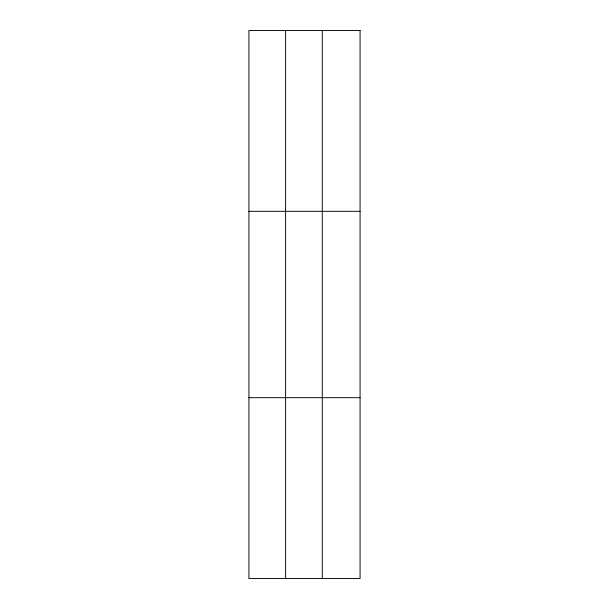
<?xml version="1.0" encoding="UTF-8"?>
<svg xmlns="http://www.w3.org/2000/svg" width="609" height="609" viewBox="0 0 609 609"><rect width="100%" height="100%" fill="white"/><g stroke="black" fill="none" stroke-linecap="round" stroke-linejoin="round"><path stroke-width="0.91" d="M285.606 578.55L285.606 30.45M322.283 578.55L322.283 30.45M248.929 211.323L360.071 211.323M248.929 397.677L360.071 397.677M360.071 30.45L360.071 578.55L248.929 578.55L248.929 30.45L360.071 30.45"/></g></svg>
